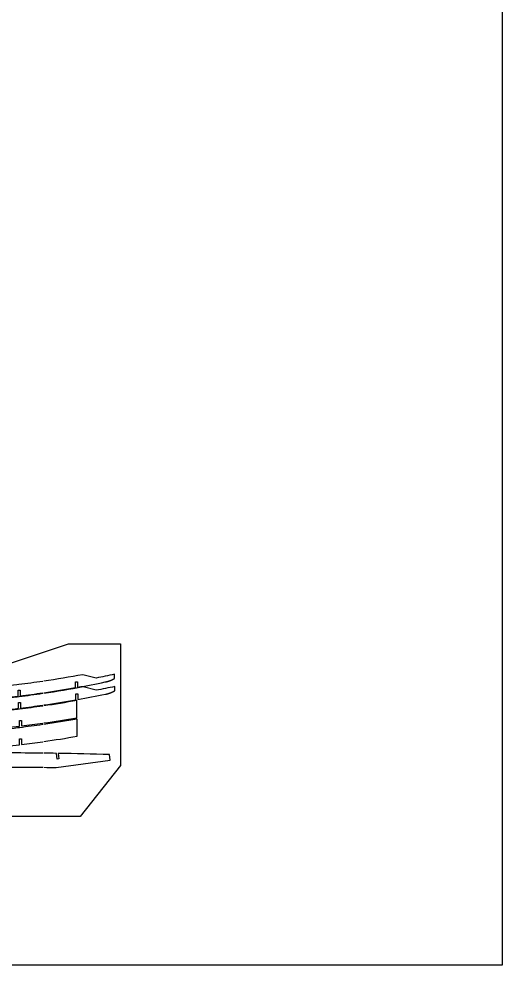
# Model space of a CAD drawing. Header units: inches. Extents: x -1514 to 1282, y -2074 to 286.
# Drawn here: x -703.5 to -615.9, y -1681.8 to -1510.4 of the extents above; entities that cross this region are included whole.
import ezdxf

# ---------------------------------------------------------------- set-up
doc = ezdxf.new("R2010")
doc.units = ezdxf.units.IN
doc.header["$LTSCALE"] = 0.1
doc.header["$MEASUREMENT"] = 0
doc.layers.add('pic', color=1, linetype='Continuous')

msp = doc.modelspace()

# ---------------------------------------------------------------- linework, layer by layer
at = {"color": 7, "linetype": 'Continuous', "lineweight": 25}
for points in [[(-698.97514, -1632.5025, 0.007511075), (-693.19128, -1631.57693), (-693.19128, -1630.51117), (-692.85128, -1630.51117), (-692.85128, -1631.51696, 0.006528768), (-687.85002, -1630.56273), (-687.82211, -1630.55697), (-687.7942, -1630.55108), (-687.76631, -1630.54506), (-687.73845, -1630.53893), (-687.71061, -1630.53267), (-687.6828, -1630.5263), (-687.65502, -1630.5198), (-687.62726, -1630.51318), (-687.59953, -1630.50644), (-687.57184, -1630.49958), (-687.54417, -1630.49259), (-687.51654, -1630.48548), (-687.48894, -1630.47825), (-687.4614, -1630.47091), (-687.4545, -1630.46905), (-687.44767, -1630.4672), (-687.43402, -1630.46348), (-687.40674, -1630.45596), (-687.37946, -1630.44832), (-687.35219, -1630.44057), (-687.32494, -1630.4327), (-687.2977, -1630.4247), (-687.27048, -1630.41658), (-687.24329, -1630.40834), (-687.21611, -1630.39997), (-687.18897, -1630.39147), (-687.16185, -1630.38284), (-687.13478, -1630.37408), (-687.12123, -1630.36964), (-687.10771, -1630.36518), (-687.0942, -1630.36067), (-687.0807, -1630.35614), (-687.06721, -1630.35157), (-687.05372, -1630.34697), (-687.04025, -1630.34233), (-687.02679, -1630.33765), (-687.01334, -1630.33294), (-686.9999, -1630.32819), (-686.98647, -1630.32341), (-686.97306, -1630.31859), (-686.95966, -1630.31374), (-686.94627, -1630.30884), (-686.93289, -1630.30392), (-686.91953, -1630.29895), (-686.90618, -1630.29394), (-686.89284, -1630.2889), (-686.87952, -1630.28382), (-686.86622, -1630.2787), (-686.85292, -1630.27355), (-686.83965, -1630.26835), (-686.82639, -1630.26312), (-686.81314, -1630.25784), (-686.79991, -1630.25253), (-686.7867, -1630.24718), (-686.7735, -1630.24178), (-686.76033, -1630.23635), (-686.74717, -1630.23088), (-686.73402, -1630.22536), (-686.7209, -1630.21981), (-686.70779, -1630.21421), (-686.6947, -1630.20857), (-686.68164, -1630.20289), (-686.66859, -1630.19717), (-686.65556, -1630.19141), (-686.64255, -1630.1856), (-686.62956, -1630.17976), (-686.61659, -1630.17386), (-686.60364, -1630.16793), (-686.59072, -1630.16195), (-686.57781, -1630.15593), (-686.56493, -1630.14987), (-686.55207, -1630.14376), (-686.53923, -1630.1376), (-686.52642, -1630.13141), (-686.51363, -1630.12516), (-686.50086, -1630.11888), (-686.48812, -1630.11254), (-686.4754, -1630.10616), (-686.4627, -1630.09974), (-686.45003, -1630.09327), (-686.43739, -1630.08675), (-686.42477, -1630.08019), (-686.41218, -1630.07358), (-686.39961, -1630.06692), (-686.38707, -1630.06022), (-686.37455, -1630.05347), (-686.36207, -1630.04667), (-686.34961, -1630.03982), (-686.33718, -1630.03293), (-686.32477, -1630.02599), (-686.3124, -1630.01899), (-686.30005, -1630.01195), (-686.28773, -1630.00486), (-686.27545, -1629.99772), (-686.26319, -1629.99053), (-686.25096, -1629.98329), (-686.23876, -1629.97601), (-686.2266, -1629.96867), (-686.21446, -1629.96128), (-686.20236, -1629.95384), (-686.19028, -1629.94634), (-686.17824, -1629.9388), (-686.16623, -1629.93121), (-686.14046, -1629.91475), (-686.14046, -1629.16447, -0.004384111), (-689.48941, -1629.84969), (-691.88754, -1629.2492, -0.009310491), (-698.97514, -1630.42083, -0.009310491)], [(-699.16296, -1630.4482, -0.005628527), (-703.46772, -1631.02397), (-703.86358, -1631.07198, -0.012883171), (-713.75942, -1632.00368), (-714.15528, -1632.03028, -0.012570718), (-723.84578, -1632.42696), (-724.63751, -1632.43783, -0.002917071), (-726.8884, -1632.45096), (-736.89434, -1632.45096), (-737.29434, -1632.45096), (-746.24652, -1632.45096)], [(-698.97514, -1634.72982, 0.007574933), (-693.14199, -1633.79712), (-693.14199, -1632.73136), (-692.80199, -1632.73136), (-692.80199, -1633.73715, 0.006528768), (-687.80073, -1632.78293), (-687.77283, -1632.77716), (-687.74491, -1632.77127), (-687.71703, -1632.76526), (-687.68916, -1632.75912), (-687.66132, -1632.75287), (-687.63351, -1632.74649), (-687.60573, -1632.74), (-687.57797, -1632.73338), (-687.55025, -1632.72663), (-687.52255, -1632.71977), (-687.49488, -1632.71279), (-687.46725, -1632.70568), (-687.43965, -1632.69845), (-687.41211, -1632.6911), (-687.40522, -1632.68924), (-687.39838, -1632.68739), (-687.38473, -1632.68367), (-687.35745, -1632.67615), (-687.33018, -1632.66852), (-687.30291, -1632.66076), (-687.27565, -1632.65289), (-687.24841, -1632.64489), (-687.2212, -1632.63678), (-687.194, -1632.62853), (-687.16683, -1632.62016), (-687.13968, -1632.61166), (-687.11256, -1632.60303), (-687.08549, -1632.59427), (-687.07195, -1632.58984), (-687.05843, -1632.58537), (-687.04491, -1632.58087), (-687.03141, -1632.57633), (-687.01792, -1632.57176), (-687.00444, -1632.56716), (-686.99096, -1632.56252), (-686.9775, -1632.55785), (-686.96405, -1632.55313), (-686.95061, -1632.54839), (-686.93719, -1632.54361), (-686.92377, -1632.53879), (-686.91037, -1632.53393), (-686.89698, -1632.52904), (-686.8836, -1632.52411), (-686.87024, -1632.51914), (-686.85689, -1632.51414), (-686.84356, -1632.5091), (-686.83023, -1632.50402), (-686.81693, -1632.4989), (-686.80364, -1632.49374), (-686.79036, -1632.48855), (-686.7771, -1632.48331), (-686.76385, -1632.47804), (-686.75063, -1632.47272), (-686.73741, -1632.46737), (-686.72422, -1632.46198), (-686.71104, -1632.45654), (-686.69788, -1632.45107), (-686.68474, -1632.44556), (-686.67161, -1632.44), (-686.6585, -1632.43441), (-686.64542, -1632.42877), (-686.63235, -1632.42309), (-686.6193, -1632.41737), (-686.60627, -1632.4116), (-686.59326, -1632.4058), (-686.58027, -1632.39995), (-686.5673, -1632.39406), (-686.55436, -1632.38812), (-686.54143, -1632.38215), (-686.52853, -1632.37613), (-686.51564, -1632.37006), (-686.50278, -1632.36395), (-686.48995, -1632.3578), (-686.47713, -1632.3516), (-686.46434, -1632.34536), (-686.45157, -1632.33907), (-686.43883, -1632.33274), (-686.42611, -1632.32636), (-686.41342, -1632.31993), (-686.40075, -1632.31346), (-686.3881, -1632.30695), (-686.37548, -1632.30038), (-686.36289, -1632.29378), (-686.35032, -1632.28712), (-686.33778, -1632.28041), (-686.32527, -1632.27366), (-686.31278, -1632.26686), (-686.30032, -1632.26002), (-686.28789, -1632.25312), (-686.27549, -1632.24618), (-686.26311, -1632.23919), (-686.25076, -1632.23215), (-686.23845, -1632.22506), (-686.22616, -1632.21792), (-686.2139, -1632.21073), (-686.20167, -1632.20349), (-686.18948, -1632.1962), (-686.17731, -1632.18886), (-686.16517, -1632.18147), (-686.15307, -1632.17403), (-686.141, -1632.16654), (-686.12895, -1632.15899), (-686.11695, -1632.1514), (-686.09117, -1632.13494), (-686.09117, -1631.38467, -0.004384111), (-689.44013, -1632.06989), (-691.83826, -1631.4694, -0.009375047), (-698.97514, -1632.64822, -0.009375047)], [(-746.21224, -1634.51096), (-737.26434, -1634.51096), (-737.26434, -1633.51096), (-736.92434, -1633.51096), (-736.92434, -1634.51096), (-726.8884, -1634.51096, 0.002955132), (-724.58379, -1634.49734), (-724.58379, -1633.48671), (-723.84379, -1633.48671), (-723.84379, -1634.48719, 0.012645875), (-713.99128, -1634.08393), (-713.99128, -1633.05898), (-713.65128, -1633.05898), (-713.65128, -1634.06109, 0.012958524), (-703.59128, -1633.11407), (-703.59128, -1632.06896), (-703.25128, -1632.06896), (-703.25128, -1633.07285, 0.005288429), (-699.16296, -1632.52958, 0.005288429)], [(-699.16296, -1632.67555, -0.005563984), (-703.41843, -1633.24417), (-703.8143, -1633.29217, -0.012883171), (-713.71013, -1634.22388), (-714.106, -1634.25047, -0.012570718), (-723.79649, -1634.64716), (-724.58822, -1634.65802, -0.002917071), (-726.83911, -1634.67115), (-736.84505, -1634.67115), (-737.24505, -1634.67115), (-746.20957, -1634.67115)], [(-746.17529, -1636.73115), (-737.21505, -1636.73115), (-737.21505, -1635.73115), (-736.87505, -1635.73115), (-736.87505, -1636.73115), (-726.83911, -1636.73115, 0.002955132), (-724.53451, -1636.71753), (-724.53451, -1635.70691), (-723.79451, -1635.70691), (-723.79451, -1636.70738, 0.012645875), (-713.94199, -1636.30412), (-713.94199, -1635.27917), (-713.60199, -1635.27917), (-713.60199, -1636.28128, 0.012958524), (-703.54199, -1635.33427), (-703.54199, -1634.28915), (-703.20199, -1634.28915), (-703.20199, -1635.29304, 0.005224582), (-699.16296, -1634.75685, 0.005224582)], [(-699.16296, -1634.92797, -0.005510264), (-703.35556, -1635.48773), (-703.74937, -1635.53549, -0.01288317), (-713.59391, -1636.46237), (-713.98772, -1636.48882, -0.012570718), (-723.62799, -1636.88345), (-724.41562, -1636.89426, -0.002917071), (-726.65484, -1636.90732), (-736.66078, -1636.90732), (-737.06078, -1636.90732), (-746.17236, -1636.90732)], [(-698.975, -1637.99249, 0.007813481), (-692.95771, -1637.0333), (-692.95771, -1633.92578, -0.007941326), (-698.975, -1634.90067)], [(-746.12144, -1639.96732), (-737.03078, -1639.96732), (-737.03078, -1638.96732), (-736.69078, -1638.96732), (-736.69078, -1639.96732), (-726.65484, -1639.96732, 0.002955132), (-724.35023, -1639.9537), (-724.35023, -1638.94308), (-723.61023, -1638.94308), (-723.61023, -1639.94355, 0.012645875), (-713.75771, -1639.54029), (-713.75771, -1638.51534), (-713.41771, -1638.51534), (-713.41771, -1639.51745, 0.012958524), (-703.35771, -1638.57044), (-703.35771, -1637.52532), (-703.01771, -1637.52532), (-703.01771, -1638.52921, 0.004985889), (-699.16296, -1638.01935, 0.004985889)], [(-699.16296, -1638.28575, -0.005489502), (-703.33979, -1638.84323), (-703.7336, -1638.89098, -0.01288317), (-713.57814, -1639.81786), (-713.97195, -1639.84432, -0.012570718), (-723.61222, -1640.23895), (-724.39984, -1640.24976, -0.002917071), (-726.63906, -1640.26282), (-736.64501, -1640.26282), (-737.04501, -1640.26282), (-746.11652, -1640.26282)], [(-698.975, -1641.35025, 0.007833913), (-692.94194, -1640.38879), (-692.94194, -1637.28128, -0.007962091), (-698.975, -1638.25846)], [(-746.0656, -1643.32282), (-737.01501, -1643.32282), (-737.01501, -1642.32282), (-736.67501, -1642.32282), (-736.67501, -1643.32282), (-726.63906, -1643.32282, 0.002955132), (-724.33446, -1643.3092), (-724.33446, -1642.29857), (-723.59446, -1642.29857), (-723.59446, -1643.29905, 0.012645875), (-713.74194, -1642.89579), (-713.74194, -1641.87084), (-713.40194, -1641.87084), (-713.40194, -1642.87295, 0.012958524), (-703.34194, -1641.92593), (-703.34194, -1640.88082), (-703.00194, -1640.88082), (-703.00194, -1641.88471, 0.00496546), (-699.16296, -1641.37709, 0.00496546)], [(-699.16296, -1643.45981, 0.004734522), (-711.85924, -1643.43205), (-711.73968, -1644.42831), (-712.07747, -1644.46706), (-712.20137, -1643.43463, 0.005644405), (-727.33477, -1643.72343), (-727.2153, -1644.71893), (-727.55309, -1644.75768), (-727.67596, -1643.73388, 0.003763745), (-737.76163, -1644.12143), (-737.6422, -1645.11658), (-737.97978, -1645.1571), (-738.10218, -1644.13717, 0.002965989), (-746.04512, -1644.55356)], [(-698.975, -1646.02221, -0.000834074), (-696.74701, -1646.05263), (-686.95001, -1644.7376), (-687.07335, -1643.70979, 0.003456722), (-696.34075, -1643.49865), (-696.2211, -1644.4957), (-696.55889, -1644.53444), (-696.68383, -1643.49329, 0.000854448), (-698.975, -1643.46203)], [(-746.00249, -1647.11544, -0.002995542), (-738.01108, -1646.6957), (-737.61194, -1646.67726, -0.003741465), (-727.62426, -1646.29351), (-727.22437, -1646.28126, -0.00562217), (-712.20814, -1645.99476), (-711.80715, -1645.99174, -0.004733173), (-699.16296, -1646.01999, -0.004733173)]]:
    msp.add_lwpolyline(points, format="xyb", dxfattribs=at)
at = {"layer": 'pic', "color": 1}
for p, q in [((-714.93926, -1630.49729), (-694.48453, -1623.64492)), ((-694.48453, -1623.64492), (-685.04372, -1623.64492)), ((-685.04372, -1623.64492), (-685.04372, -1645.71429)), ((-685.04372, -1645.71429), (-692.40023, -1654.90831))]:
    msp.add_line(p, q, dxfattribs=at)
at = {"layer": 'pic'}
msp.add_lwpolyline([(-868.4655, -1321.38693), (-615.89558, -1321.38693), (-615.89558, -1681.84954), (-868.4655, -1681.84954)], close=True, dxfattribs=at)
at = {"layer": 'pic', "color": 1}
msp.add_lwpolyline([(-692.40023, -1654.90831), (-819.49842, -1654.90831), (-819.49842, -1619.63277), (-779.26991, -1619.63277)], dxfattribs=at)

doc.saveas('drawing.dxf')
